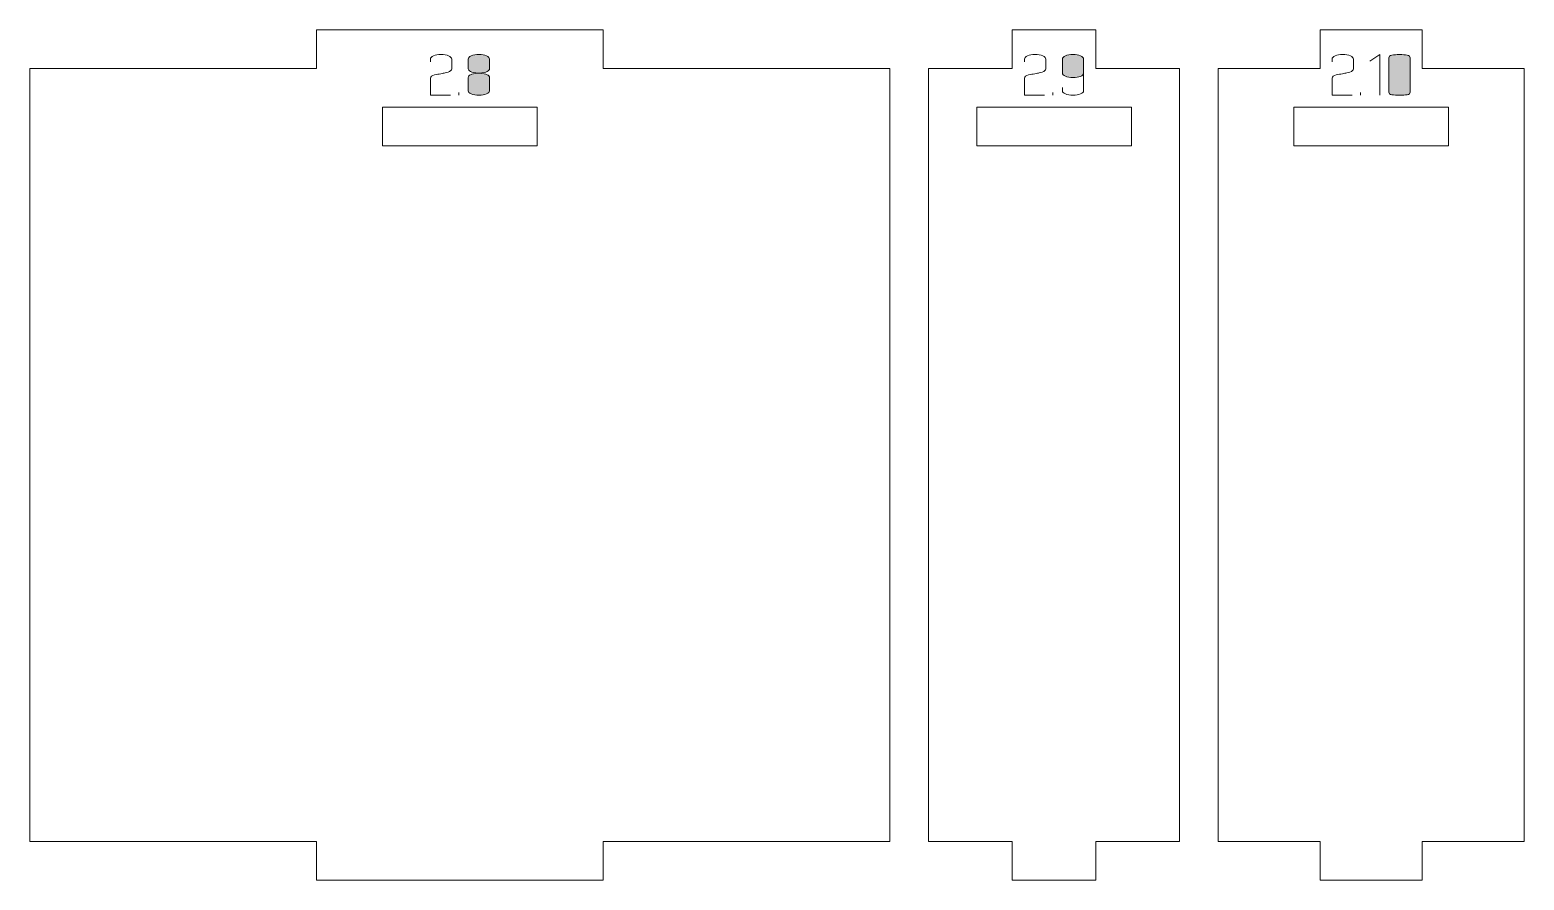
# Model space of a CAD drawing. Header units: centimetres. Extents: x -191 to 212, y -234 to 239.
# Drawn here: x -138.54 to -126.95, y -45.73 to -39.13 of the extents above; entities that cross this region are included whole.
import ezdxf

# ---------------------------------------------------------------- set-up
doc = ezdxf.new("R2010")
doc.units = ezdxf.units.CM
doc.header["$MEASUREMENT"] = 0
doc.layers.add('Capa 1', color=7, linetype='Continuous')

msp = doc.modelspace()

# ---------------------------------------------------------------- hatches: boundary and pattern name
at = {"layer": 'Capa 1', "true_color": 0x3e4095}
h = msp.add_hatch(color=175, dxfattribs=at)
edge = h.paths.add_edge_path()
edge.add_spline(control_points=[(-135.43688, -39.641), (-135.43688, -39.641), (-135.43688, -39.50846), (-135.43688, -39.50846), (-135.43596, -39.49654), (-135.42511, -39.48737), (-135.40432, -39.48095), (-135.39576, -39.48033), (-135.38758, -39.47934), (-135.37978, -39.47796), (-135.37199, -39.47659), (-135.36411, -39.47514), (-135.35616, -39.47361), (-135.34149, -39.47116), (-135.33025, -39.46917), (-135.32246, -39.46765), (-135.31466, -39.46612), (-135.30709, -39.46413), (-135.29975, -39.46168), (-135.2808, -39.45465), (-135.27132, -39.44563), (-135.27132, -39.43463), (-135.27132, -39.43463), (-135.27132, -39.35987), (-135.27132, -39.35987), (-135.27132, -39.35009), (-135.27919, -39.34176), (-135.29494, -39.33488), (-135.31068, -39.328), (-135.33033, -39.32456), (-135.35387, -39.32456), (-135.37741, -39.32456), (-135.39706, -39.328), (-135.4128, -39.33488), (-135.42855, -39.34176), (-135.43642, -39.35009), (-135.43642, -39.35987), (-135.43642, -39.35987), (-135.43642, -39.38234), (-135.43642, -39.38234), (-135.43642, -39.38234), (-135.43642, -39.35987), (-135.43642, -39.35987), (-135.43642, -39.35009), (-135.42855, -39.34176), (-135.4128, -39.33488), (-135.39706, -39.328), (-135.37741, -39.32456), (-135.35387, -39.32456), (-135.33033, -39.32456), (-135.31068, -39.328), (-135.29494, -39.33488), (-135.27919, -39.34176), (-135.27132, -39.35009), (-135.27132, -39.35987), (-135.27132, -39.35987), (-135.27132, -39.43463), (-135.27132, -39.43463), (-135.27132, -39.44563), (-135.2808, -39.45465), (-135.29975, -39.46168), (-135.30709, -39.46413), (-135.31466, -39.46612), (-135.32246, -39.46765), (-135.33025, -39.46917), (-135.34149, -39.47116), (-135.35616, -39.47361), (-135.36411, -39.47514), (-135.37199, -39.47659), (-135.37978, -39.47796), (-135.38758, -39.47934), (-135.39576, -39.48033), (-135.40432, -39.48095), (-135.42511, -39.48737), (-135.43596, -39.49654), (-135.43688, -39.50846), (-135.43688, -39.50846), (-135.43688, -39.641), (-135.43688, -39.641), (-135.43688, -39.641), (-135.28003, -39.641), (-135.28003, -39.641), (-135.28003, -39.641), (-135.43688, -39.641), (-135.43688, -39.641)], knot_values=[0, 0, 0, 0, 0.03571429, 0.03571429, 0.03571429, 0.07142857, 0.07142857, 0.07142857, 0.10714286, 0.10714286, 0.10714286, 0.14285714, 0.14285714, 0.14285714, 0.17857143, 0.17857143, 0.17857143, 0.21428571, 0.21428571, 0.21428571, 0.25, 0.25, 0.25, 0.28571429, 0.28571429, 0.28571429, 0.32142857, 0.32142857, 0.32142857, 0.35714286, 0.35714286, 0.35714286, 0.39285714, 0.39285714, 0.39285714, 0.42857143, 0.42857143, 0.42857143, 0.46428571, 0.46428571, 0.46428571, 0.5, 0.5, 0.5, 0.53571429, 0.53571429, 0.53571429, 0.57142857, 0.57142857, 0.57142857, 0.60714286, 0.60714286, 0.60714286, 0.64285714, 0.64285714, 0.64285714, 0.67857143, 0.67857143, 0.67857143, 0.71428571, 0.71428571, 0.71428571, 0.75, 0.75, 0.75, 0.78571429, 0.78571429, 0.78571429, 0.82142857, 0.82142857, 0.82142857, 0.85714286, 0.85714286, 0.85714286, 0.89285714, 0.89285714, 0.89285714, 0.92857143, 0.92857143, 0.92857143, 0.96428571, 0.96428571, 0.96428571, 1, 1, 1, 1], degree=3, periodic=1)
h = msp.add_hatch(color=175, dxfattribs=at)
edge = h.paths.add_edge_path()
edge.add_spline(control_points=[(-135.14291, -39.43417), (-135.14291, -39.44212), (-135.13725, -39.4493), (-135.12594, -39.45572), (-135.11463, -39.46214), (-135.09277, -39.46642), (-135.06036, -39.46856), (-135.02795, -39.46642), (-135.00609, -39.46214), (-134.99478, -39.45572), (-134.98347, -39.4493), (-134.97781, -39.44212), (-134.97781, -39.43417), (-134.97781, -39.43417), (-134.97781, -39.35987), (-134.97781, -39.35987), (-134.97781, -39.35009), (-134.98568, -39.34176), (-135.00143, -39.33488), (-135.01717, -39.328), (-135.03682, -39.32456), (-135.06036, -39.32456), (-135.0839, -39.32456), (-135.10355, -39.328), (-135.11929, -39.33488), (-135.13504, -39.34176), (-135.14291, -39.35009), (-135.14291, -39.35987), (-135.14291, -39.35987), (-135.14291, -39.43417), (-135.14291, -39.43417)], knot_values=[0, 0, 0, 0, 0.1, 0.1, 0.1, 0.2, 0.2, 0.2, 0.3, 0.3, 0.3, 0.4, 0.4, 0.4, 0.5, 0.5, 0.5, 0.6, 0.6, 0.6, 0.7, 0.7, 0.7, 0.8, 0.8, 0.8, 0.9, 0.9, 0.9, 1, 1, 1, 1], degree=3, periodic=1)
h = msp.add_hatch(color=175, dxfattribs=at)
edge = h.paths.add_edge_path()
edge.add_spline(control_points=[(-135.06036, -39.641), (-135.0839, -39.641), (-135.10355, -39.63756), (-135.11929, -39.63068), (-135.13504, -39.6238), (-135.14291, -39.61547), (-135.14291, -39.60569), (-135.14291, -39.60569), (-135.14291, -39.5025), (-135.14291, -39.5025), (-135.14291, -39.49424), (-135.13725, -39.48706), (-135.12594, -39.48095), (-135.11463, -39.47483), (-135.09277, -39.4707), (-135.06036, -39.46856), (-135.09277, -39.46642), (-135.11463, -39.46214), (-135.12594, -39.45572), (-135.13725, -39.4493), (-135.14291, -39.44212), (-135.14291, -39.43417), (-135.14291, -39.43417), (-135.14291, -39.35987), (-135.14291, -39.35987), (-135.14291, -39.35009), (-135.13504, -39.34176), (-135.11929, -39.33488), (-135.10355, -39.328), (-135.0839, -39.32456), (-135.06036, -39.32456), (-135.03682, -39.32456), (-135.01717, -39.328), (-135.00143, -39.33488), (-134.98568, -39.34176), (-134.97781, -39.35009), (-134.97781, -39.35987), (-134.97781, -39.35987), (-134.97781, -39.43417), (-134.97781, -39.43417), (-134.97781, -39.44212), (-134.98347, -39.4493), (-134.99478, -39.45572), (-135.00609, -39.46214), (-135.02795, -39.46642), (-135.06036, -39.46856), (-135.02795, -39.4707), (-135.00609, -39.47483), (-134.99478, -39.48095), (-134.98347, -39.48706), (-134.97781, -39.49424), (-134.97781, -39.5025), (-134.97781, -39.5025), (-134.97781, -39.60569), (-134.97781, -39.60569), (-134.97781, -39.61547), (-134.98568, -39.6238), (-135.00143, -39.63068), (-135.01717, -39.63756), (-135.03682, -39.641), (-135.06036, -39.641)], knot_values=[0, 0, 0, 0, 0.05, 0.05, 0.05, 0.1, 0.1, 0.1, 0.15, 0.15, 0.15, 0.2, 0.2, 0.2, 0.25, 0.25, 0.25, 0.3, 0.3, 0.3, 0.35, 0.35, 0.35, 0.4, 0.4, 0.4, 0.45, 0.45, 0.45, 0.5, 0.5, 0.5, 0.55, 0.55, 0.55, 0.6, 0.6, 0.6, 0.65, 0.65, 0.65, 0.7, 0.7, 0.7, 0.75, 0.75, 0.75, 0.8, 0.8, 0.8, 0.85, 0.85, 0.85, 0.9, 0.9, 0.9, 0.95, 0.95, 0.95, 1, 1, 1, 1], degree=3, periodic=1)
h = msp.add_hatch(color=175, dxfattribs=at)
edge = h.paths.add_edge_path()
edge.add_spline(control_points=[(-130.82783, -39.641), (-130.82783, -39.641), (-130.82783, -39.50846), (-130.82783, -39.50846), (-130.82691, -39.49654), (-130.81606, -39.48737), (-130.79527, -39.48095), (-130.78671, -39.48033), (-130.77853, -39.47934), (-130.77073, -39.47796), (-130.76294, -39.47659), (-130.75506, -39.47514), (-130.74711, -39.47361), (-130.73244, -39.47116), (-130.7212, -39.46917), (-130.71341, -39.46765), (-130.70561, -39.46612), (-130.69804, -39.46413), (-130.6907, -39.46168), (-130.67175, -39.45465), (-130.66227, -39.44563), (-130.66227, -39.43463), (-130.66227, -39.43463), (-130.66227, -39.35987), (-130.66227, -39.35987), (-130.66227, -39.35009), (-130.67014, -39.34176), (-130.68589, -39.33488), (-130.70163, -39.328), (-130.72128, -39.32456), (-130.74482, -39.32456), (-130.76836, -39.32456), (-130.78801, -39.328), (-130.80375, -39.33488), (-130.8195, -39.34176), (-130.82737, -39.35009), (-130.82737, -39.35987), (-130.82737, -39.35987), (-130.82737, -39.38234), (-130.82737, -39.38234), (-130.82737, -39.38234), (-130.82737, -39.35987), (-130.82737, -39.35987), (-130.82737, -39.35009), (-130.8195, -39.34176), (-130.80375, -39.33488), (-130.78801, -39.328), (-130.76836, -39.32456), (-130.74482, -39.32456), (-130.72128, -39.32456), (-130.70163, -39.328), (-130.68589, -39.33488), (-130.67014, -39.34176), (-130.66227, -39.35009), (-130.66227, -39.35987), (-130.66227, -39.35987), (-130.66227, -39.43463), (-130.66227, -39.43463), (-130.66227, -39.44563), (-130.67175, -39.45465), (-130.6907, -39.46168), (-130.69804, -39.46413), (-130.70561, -39.46612), (-130.71341, -39.46765), (-130.7212, -39.46917), (-130.73244, -39.47116), (-130.74711, -39.47361), (-130.75506, -39.47514), (-130.76294, -39.47659), (-130.77073, -39.47796), (-130.77853, -39.47934), (-130.78671, -39.48033), (-130.79527, -39.48095), (-130.81606, -39.48737), (-130.82691, -39.49654), (-130.82783, -39.50846), (-130.82783, -39.50846), (-130.82783, -39.641), (-130.82783, -39.641), (-130.82783, -39.641), (-130.67098, -39.641), (-130.67098, -39.641), (-130.67098, -39.641), (-130.82783, -39.641), (-130.82783, -39.641)], knot_values=[0, 0, 0, 0, 0.03571429, 0.03571429, 0.03571429, 0.07142857, 0.07142857, 0.07142857, 0.10714286, 0.10714286, 0.10714286, 0.14285714, 0.14285714, 0.14285714, 0.17857143, 0.17857143, 0.17857143, 0.21428571, 0.21428571, 0.21428571, 0.25, 0.25, 0.25, 0.28571429, 0.28571429, 0.28571429, 0.32142857, 0.32142857, 0.32142857, 0.35714286, 0.35714286, 0.35714286, 0.39285714, 0.39285714, 0.39285714, 0.42857143, 0.42857143, 0.42857143, 0.46428571, 0.46428571, 0.46428571, 0.5, 0.5, 0.5, 0.53571429, 0.53571429, 0.53571429, 0.57142857, 0.57142857, 0.57142857, 0.60714286, 0.60714286, 0.60714286, 0.64285714, 0.64285714, 0.64285714, 0.67857143, 0.67857143, 0.67857143, 0.71428571, 0.71428571, 0.71428571, 0.75, 0.75, 0.75, 0.78571429, 0.78571429, 0.78571429, 0.82142857, 0.82142857, 0.82142857, 0.85714286, 0.85714286, 0.85714286, 0.89285714, 0.89285714, 0.89285714, 0.92857143, 0.92857143, 0.92857143, 0.96428571, 0.96428571, 0.96428571, 1, 1, 1, 1], degree=3, periodic=1)
h = msp.add_hatch(color=175, dxfattribs=at)
edge = h.paths.add_edge_path()
edge.add_spline(control_points=[(-130.53386, -39.46719), (-130.53386, -39.47697), (-130.52599, -39.4853), (-130.51024, -39.49218), (-130.4945, -39.49906), (-130.47485, -39.5025), (-130.45131, -39.5025), (-130.42807, -39.50311), (-130.40851, -39.50028), (-130.39261, -39.49402), (-130.37671, -39.48775), (-130.36876, -39.4788), (-130.36876, -39.46719), (-130.36876, -39.46719), (-130.36876, -39.35987), (-130.36876, -39.35987), (-130.36876, -39.35009), (-130.37663, -39.34176), (-130.39238, -39.33488), (-130.40812, -39.328), (-130.42777, -39.32456), (-130.45131, -39.32456), (-130.47485, -39.32456), (-130.4945, -39.328), (-130.51024, -39.33488), (-130.52599, -39.34176), (-130.53386, -39.35009), (-130.53386, -39.35987), (-130.53386, -39.35987), (-130.53386, -39.46719), (-130.53386, -39.46719)], knot_values=[0, 0, 0, 0, 0.1, 0.1, 0.1, 0.2, 0.2, 0.2, 0.3, 0.3, 0.3, 0.4, 0.4, 0.4, 0.5, 0.5, 0.5, 0.6, 0.6, 0.6, 0.7, 0.7, 0.7, 0.8, 0.8, 0.8, 0.9, 0.9, 0.9, 1, 1, 1, 1], degree=3, periodic=1)
h = msp.add_hatch(color=175, dxfattribs=at)
edge = h.paths.add_edge_path()
edge.add_spline(control_points=[(-130.45131, -39.641), (-130.47485, -39.641), (-130.4945, -39.63756), (-130.51024, -39.63068), (-130.52599, -39.6238), (-130.53386, -39.61547), (-130.53386, -39.60569), (-130.53386, -39.60569), (-130.53386, -39.58046), (-130.53386, -39.58046), (-130.53386, -39.58046), (-130.53386, -39.60569), (-130.53386, -39.60569), (-130.53386, -39.61547), (-130.52599, -39.6238), (-130.51024, -39.63068), (-130.4945, -39.63756), (-130.47485, -39.641), (-130.45131, -39.641), (-130.42777, -39.641), (-130.40812, -39.63756), (-130.39238, -39.63068), (-130.37663, -39.6238), (-130.36876, -39.61547), (-130.36876, -39.60569), (-130.36876, -39.60569), (-130.36876, -39.46719), (-130.36876, -39.46719), (-130.36876, -39.4788), (-130.37671, -39.48775), (-130.39261, -39.49402), (-130.40851, -39.50028), (-130.42807, -39.50311), (-130.45131, -39.5025), (-130.47485, -39.5025), (-130.4945, -39.49906), (-130.51024, -39.49218), (-130.52599, -39.4853), (-130.53386, -39.47697), (-130.53386, -39.46719), (-130.53386, -39.46719), (-130.53386, -39.35987), (-130.53386, -39.35987), (-130.53386, -39.35009), (-130.52599, -39.34176), (-130.51024, -39.33488), (-130.4945, -39.328), (-130.47485, -39.32456), (-130.45131, -39.32456), (-130.42777, -39.32456), (-130.40812, -39.328), (-130.39238, -39.33488), (-130.37663, -39.34176), (-130.36876, -39.35009), (-130.36876, -39.35987), (-130.36876, -39.35987), (-130.36876, -39.46719), (-130.36876, -39.46719), (-130.36876, -39.46719), (-130.36876, -39.60569), (-130.36876, -39.60569), (-130.36876, -39.61547), (-130.37663, -39.6238), (-130.39238, -39.63068), (-130.40812, -39.63756), (-130.42777, -39.641), (-130.45131, -39.641)], knot_values=[0, 0, 0, 0, 0.04545455, 0.04545455, 0.04545455, 0.09090909, 0.09090909, 0.09090909, 0.13636364, 0.13636364, 0.13636364, 0.18181818, 0.18181818, 0.18181818, 0.22727273, 0.22727273, 0.22727273, 0.27272727, 0.27272727, 0.27272727, 0.31818182, 0.31818182, 0.31818182, 0.36363636, 0.36363636, 0.36363636, 0.40909091, 0.40909091, 0.40909091, 0.45454545, 0.45454545, 0.45454545, 0.5, 0.5, 0.5, 0.54545455, 0.54545455, 0.54545455, 0.59090909, 0.59090909, 0.59090909, 0.63636364, 0.63636364, 0.63636364, 0.68181818, 0.68181818, 0.68181818, 0.72727273, 0.72727273, 0.72727273, 0.77272727, 0.77272727, 0.77272727, 0.81818182, 0.81818182, 0.81818182, 0.86363636, 0.86363636, 0.86363636, 0.90909091, 0.90909091, 0.90909091, 0.95454545, 0.95454545, 0.95454545, 1, 1, 1, 1], degree=3, periodic=1)
h = msp.add_hatch(color=175, dxfattribs=at)
edge = h.paths.add_edge_path()
edge.add_spline(control_points=[(-128.44136, -39.641), (-128.44136, -39.641), (-128.44136, -39.50846), (-128.44136, -39.50846), (-128.44044, -39.49654), (-128.42959, -39.48737), (-128.4088, -39.48095), (-128.40024, -39.48033), (-128.39206, -39.47934), (-128.38426, -39.47796), (-128.37647, -39.47659), (-128.36859, -39.47514), (-128.36064, -39.47361), (-128.34597, -39.47116), (-128.33473, -39.46917), (-128.32694, -39.46765), (-128.31914, -39.46612), (-128.31157, -39.46413), (-128.30423, -39.46168), (-128.28528, -39.45465), (-128.2758, -39.44563), (-128.2758, -39.43463), (-128.2758, -39.43463), (-128.2758, -39.35987), (-128.2758, -39.35987), (-128.2758, -39.35009), (-128.28367, -39.34176), (-128.29942, -39.33488), (-128.31516, -39.328), (-128.33481, -39.32456), (-128.35835, -39.32456), (-128.38189, -39.32456), (-128.40154, -39.328), (-128.41728, -39.33488), (-128.43303, -39.34176), (-128.4409, -39.35009), (-128.4409, -39.35987), (-128.4409, -39.35987), (-128.4409, -39.38234), (-128.4409, -39.38234), (-128.4409, -39.38234), (-128.4409, -39.35987), (-128.4409, -39.35987), (-128.4409, -39.35009), (-128.43303, -39.34176), (-128.41728, -39.33488), (-128.40154, -39.328), (-128.38189, -39.32456), (-128.35835, -39.32456), (-128.33481, -39.32456), (-128.31516, -39.328), (-128.29942, -39.33488), (-128.28367, -39.34176), (-128.2758, -39.35009), (-128.2758, -39.35987), (-128.2758, -39.35987), (-128.2758, -39.43463), (-128.2758, -39.43463), (-128.2758, -39.44563), (-128.28528, -39.45465), (-128.30423, -39.46168), (-128.31157, -39.46413), (-128.31914, -39.46612), (-128.32694, -39.46765), (-128.33473, -39.46917), (-128.34597, -39.47116), (-128.36064, -39.47361), (-128.36859, -39.47514), (-128.37647, -39.47659), (-128.38426, -39.47796), (-128.39206, -39.47934), (-128.40024, -39.48033), (-128.4088, -39.48095), (-128.42959, -39.48737), (-128.44044, -39.49654), (-128.44136, -39.50846), (-128.44136, -39.50846), (-128.44136, -39.641), (-128.44136, -39.641), (-128.44136, -39.641), (-128.28451, -39.641), (-128.28451, -39.641), (-128.28451, -39.641), (-128.44136, -39.641), (-128.44136, -39.641)], knot_values=[0, 0, 0, 0, 0.03571429, 0.03571429, 0.03571429, 0.07142857, 0.07142857, 0.07142857, 0.10714286, 0.10714286, 0.10714286, 0.14285714, 0.14285714, 0.14285714, 0.17857143, 0.17857143, 0.17857143, 0.21428571, 0.21428571, 0.21428571, 0.25, 0.25, 0.25, 0.28571429, 0.28571429, 0.28571429, 0.32142857, 0.32142857, 0.32142857, 0.35714286, 0.35714286, 0.35714286, 0.39285714, 0.39285714, 0.39285714, 0.42857143, 0.42857143, 0.42857143, 0.46428571, 0.46428571, 0.46428571, 0.5, 0.5, 0.5, 0.53571429, 0.53571429, 0.53571429, 0.57142857, 0.57142857, 0.57142857, 0.60714286, 0.60714286, 0.60714286, 0.64285714, 0.64285714, 0.64285714, 0.67857143, 0.67857143, 0.67857143, 0.71428571, 0.71428571, 0.71428571, 0.75, 0.75, 0.75, 0.78571429, 0.78571429, 0.78571429, 0.82142857, 0.82142857, 0.82142857, 0.85714286, 0.85714286, 0.85714286, 0.89285714, 0.89285714, 0.89285714, 0.92857143, 0.92857143, 0.92857143, 0.96428571, 0.96428571, 0.96428571, 1, 1, 1, 1], degree=3, periodic=1)
h = msp.add_hatch(color=175, dxfattribs=at)
edge = h.paths.add_edge_path()
edge.add_spline(control_points=[(-128.07126, -39.3241), (-128.07126, -39.3241), (-128.14739, -39.37684), (-128.14739, -39.37684), (-128.14739, -39.37684), (-128.07126, -39.3241), (-128.07126, -39.3241), (-128.07126, -39.3241), (-128.07126, -39.641), (-128.07126, -39.641), (-128.07126, -39.641), (-128.07126, -39.3241), (-128.07126, -39.3241)], knot_values=[0, 0, 0, 0, 0.25, 0.25, 0.25, 0.5, 0.5, 0.5, 0.75, 0.75, 0.75, 1, 1, 1, 1], degree=3, periodic=1)
h = msp.add_hatch(color=175, dxfattribs=at)
edge = h.paths.add_edge_path()
edge.add_spline(control_points=[(-128.00063, -39.61715), (-128.00063, -39.62694), (-127.99276, -39.63336), (-127.97701, -39.63641), (-127.96127, -39.63947), (-127.94162, -39.641), (-127.91808, -39.641), (-127.89454, -39.641), (-127.87489, -39.63947), (-127.85915, -39.63641), (-127.8434, -39.63336), (-127.83553, -39.62694), (-127.83553, -39.61715), (-127.83553, -39.61715), (-127.83553, -39.34887), (-127.83553, -39.34887), (-127.83553, -39.33908), (-127.8434, -39.33258), (-127.85915, -39.32937), (-127.87489, -39.32616), (-127.89454, -39.32456), (-127.91808, -39.32456), (-127.94162, -39.32456), (-127.96127, -39.32616), (-127.97701, -39.32937), (-127.99276, -39.33258), (-128.00063, -39.33908), (-128.00063, -39.34887), (-128.00063, -39.34887), (-128.00063, -39.61715), (-128.00063, -39.61715)], knot_values=[0, 0, 0, 0, 0.1, 0.1, 0.1, 0.2, 0.2, 0.2, 0.3, 0.3, 0.3, 0.4, 0.4, 0.4, 0.5, 0.5, 0.5, 0.6, 0.6, 0.6, 0.7, 0.7, 0.7, 0.8, 0.8, 0.8, 0.9, 0.9, 0.9, 1, 1, 1, 1], degree=3, periodic=1)
h = msp.add_hatch(color=175, dxfattribs=at)
edge = h.paths.add_edge_path()
edge.add_spline(control_points=[(-127.83553, -39.61715), (-127.83553, -39.62694), (-127.8434, -39.63336), (-127.85915, -39.63641), (-127.87489, -39.63947), (-127.89454, -39.641), (-127.91808, -39.641), (-127.94162, -39.641), (-127.96127, -39.63947), (-127.97701, -39.63641), (-127.99276, -39.63336), (-128.00063, -39.62694), (-128.00063, -39.61715), (-128.00063, -39.61715), (-128.00063, -39.34887), (-128.00063, -39.34887), (-128.00063, -39.33908), (-127.99276, -39.33258), (-127.97701, -39.32937), (-127.96127, -39.32616), (-127.94162, -39.32456), (-127.91808, -39.32456), (-127.89454, -39.32456), (-127.87489, -39.32616), (-127.85915, -39.32937), (-127.8434, -39.33258), (-127.83553, -39.33908), (-127.83553, -39.34887), (-127.83553, -39.34887), (-127.83553, -39.61715), (-127.83553, -39.61715)], knot_values=[0, 0, 0, 0, 0.1, 0.1, 0.1, 0.2, 0.2, 0.2, 0.3, 0.3, 0.3, 0.4, 0.4, 0.4, 0.5, 0.5, 0.5, 0.6, 0.6, 0.6, 0.7, 0.7, 0.7, 0.8, 0.8, 0.8, 0.9, 0.9, 0.9, 1, 1, 1, 1], degree=3, periodic=1)
h = msp.add_hatch(color=175, dxfattribs=at)
edge = h.paths.add_edge_path()
edge.add_spline(control_points=[(-135.14291, -39.60569), (-135.14291, -39.61547), (-135.13504, -39.6238), (-135.11929, -39.63068), (-135.10355, -39.63756), (-135.0839, -39.641), (-135.06036, -39.641), (-135.03682, -39.641), (-135.01717, -39.63756), (-135.00143, -39.63068), (-134.98568, -39.6238), (-134.97781, -39.61547), (-134.97781, -39.60569), (-134.97781, -39.60569), (-134.97781, -39.5025), (-134.97781, -39.5025), (-134.97781, -39.49424), (-134.98347, -39.48706), (-134.99478, -39.48095), (-135.00609, -39.47483), (-135.02795, -39.4707), (-135.06036, -39.46856), (-135.09277, -39.4707), (-135.11463, -39.47483), (-135.12594, -39.48095), (-135.13725, -39.48706), (-135.14291, -39.49424), (-135.14291, -39.5025), (-135.14291, -39.5025), (-135.14291, -39.60569), (-135.14291, -39.60569)], knot_values=[0, 0, 0, 0, 0.1, 0.1, 0.1, 0.2, 0.2, 0.2, 0.3, 0.3, 0.3, 0.4, 0.4, 0.4, 0.5, 0.5, 0.5, 0.6, 0.6, 0.6, 0.7, 0.7, 0.7, 0.8, 0.8, 0.8, 0.9, 0.9, 0.9, 1, 1, 1, 1], degree=3, periodic=1)
h = msp.add_hatch(color=175, dxfattribs=at)
edge = h.paths.add_edge_path()
edge.add_spline(control_points=[(-135.21629, -39.641), (-135.21629, -39.641), (-135.21629, -39.61853), (-135.21629, -39.61853), (-135.21629, -39.61853), (-135.21629, -39.641), (-135.21629, -39.641)], knot_values=[0, 0, 0, 0, 0.5, 0.5, 0.5, 1, 1, 1, 1], degree=3, periodic=1)
h = msp.add_hatch(color=175, dxfattribs=at)
edge = h.paths.add_edge_path()
edge.add_spline(control_points=[(-130.60724, -39.641), (-130.60724, -39.641), (-130.60724, -39.61853), (-130.60724, -39.61853), (-130.60724, -39.61853), (-130.60724, -39.641), (-130.60724, -39.641)], knot_values=[0, 0, 0, 0, 0.5, 0.5, 0.5, 1, 1, 1, 1], degree=3, periodic=1)
h = msp.add_hatch(color=175, dxfattribs=at)
edge = h.paths.add_edge_path()
edge.add_spline(control_points=[(-128.22077, -39.641), (-128.22077, -39.641), (-128.22077, -39.61853), (-128.22077, -39.61853), (-128.22077, -39.61853), (-128.22077, -39.641), (-128.22077, -39.641)], knot_values=[0, 0, 0, 0, 0.5, 0.5, 0.5, 1, 1, 1, 1], degree=3, periodic=1)

# ---------------------------------------------------------------- linework, layer by layer
at = {"layer": 'Capa 1', "color": 240, "lineweight": 9}
for points, knots in [([(-138.54362, -39.433), (-138.54362, -39.433), (-138.54362, -45.43299), (-138.54362, -45.43299), (-138.54362, -45.43299), (-136.31944, -45.43299), (-136.31944, -45.43299), (-136.31944, -45.43299), (-136.31944, -45.733), (-136.31944, -45.733), (-136.31944, -45.733), (-134.09526, -45.733), (-134.09526, -45.733), (-134.09526, -45.733), (-134.09526, -45.43299), (-134.09526, -45.43299), (-134.09526, -45.43299), (-131.87108, -45.43299), (-131.87108, -45.43299), (-131.87108, -45.43299), (-131.87108, -39.433), (-131.87108, -39.433), (-131.87108, -39.433), (-134.09526, -39.433), (-134.09526, -39.433), (-134.09526, -39.433), (-134.09526, -39.133), (-134.09526, -39.133), (-134.09526, -39.133), (-136.31944, -39.133), (-136.31944, -39.133), (-136.31944, -39.133), (-136.31944, -39.433), (-136.31944, -39.433), (-136.31944, -39.433), (-138.54362, -39.433), (-138.54362, -39.433)], [0, 0, 0, 0, 0.08333333, 0.08333333, 0.08333333, 0.16666667, 0.16666667, 0.16666667, 0.25, 0.25, 0.25, 0.33333333, 0.33333333, 0.33333333, 0.41666667, 0.41666667, 0.41666667, 0.5, 0.5, 0.5, 0.58333333, 0.58333333, 0.58333333, 0.66666667, 0.66666667, 0.66666667, 0.75, 0.75, 0.75, 0.83333333, 0.83333333, 0.83333333, 0.91666667, 0.91666667, 0.91666667, 1, 1, 1, 1]), ([(-131.57108, -39.433), (-131.57108, -39.433), (-131.57108, -45.433), (-131.57108, -45.433), (-131.57108, -45.433), (-130.92255, -45.433), (-130.92255, -45.433), (-130.92255, -45.433), (-130.92255, -45.733), (-130.92255, -45.733), (-130.92255, -45.733), (-130.27403, -45.733), (-130.27403, -45.733), (-130.27403, -45.733), (-130.27403, -45.433), (-130.27403, -45.433), (-130.27403, -45.433), (-129.62551, -45.433), (-129.62551, -45.433), (-129.62551, -45.433), (-129.62551, -39.433), (-129.62551, -39.433), (-129.62551, -39.433), (-130.27403, -39.433), (-130.27403, -39.433), (-130.27403, -39.433), (-130.27403, -39.133), (-130.27403, -39.133), (-130.27403, -39.133), (-130.92255, -39.133), (-130.92255, -39.133), (-130.92255, -39.133), (-130.92255, -39.433), (-130.92255, -39.433), (-130.92255, -39.433), (-131.57108, -39.433), (-131.57108, -39.433)], [0, 0, 0, 0, 0.08333333, 0.08333333, 0.08333333, 0.16666667, 0.16666667, 0.16666667, 0.25, 0.25, 0.25, 0.33333333, 0.33333333, 0.33333333, 0.41666667, 0.41666667, 0.41666667, 0.5, 0.5, 0.5, 0.58333333, 0.58333333, 0.58333333, 0.66666667, 0.66666667, 0.66666667, 0.75, 0.75, 0.75, 0.83333333, 0.83333333, 0.83333333, 0.91666667, 0.91666667, 0.91666667, 1, 1, 1, 1]), ([(-129.32551, -39.433), (-129.32551, -39.433), (-129.32551, -45.433), (-129.32551, -45.433), (-129.32551, -45.433), (-128.53413, -45.433), (-128.53413, -45.433), (-128.53413, -45.433), (-128.53413, -45.733), (-128.53413, -45.733), (-128.53413, -45.733), (-127.74275, -45.733), (-127.74275, -45.733), (-127.74275, -45.733), (-127.74275, -45.433), (-127.74275, -45.433), (-127.74275, -45.433), (-126.95138, -45.433), (-126.95138, -45.433), (-126.95138, -45.433), (-126.95138, -39.433), (-126.95138, -39.433), (-126.95138, -39.433), (-127.74275, -39.433), (-127.74275, -39.433), (-127.74275, -39.433), (-127.74275, -39.133), (-127.74275, -39.133), (-127.74275, -39.133), (-128.53413, -39.133), (-128.53413, -39.133), (-128.53413, -39.133), (-128.53413, -39.433), (-128.53413, -39.433), (-128.53413, -39.433), (-129.32551, -39.433), (-129.32551, -39.433)], [0, 0, 0, 0, 0.08333333, 0.08333333, 0.08333333, 0.16666667, 0.16666667, 0.16666667, 0.25, 0.25, 0.25, 0.33333333, 0.33333333, 0.33333333, 0.41666667, 0.41666667, 0.41666667, 0.5, 0.5, 0.5, 0.58333333, 0.58333333, 0.58333333, 0.66666667, 0.66666667, 0.66666667, 0.75, 0.75, 0.75, 0.83333333, 0.83333333, 0.83333333, 0.91666667, 0.91666667, 0.91666667, 1, 1, 1, 1]), ([(-135.80735, -40.03348), (-135.80735, -40.03348), (-134.60735, -40.03348), (-134.60735, -40.03348), (-134.60735, -40.03348), (-134.60735, -39.73348), (-134.60735, -39.73348), (-134.60735, -39.73348), (-135.80735, -39.73348), (-135.80735, -39.73348), (-135.80735, -39.73348), (-135.80735, -40.03348), (-135.80735, -40.03348)], [0, 0, 0, 0, 0.25, 0.25, 0.25, 0.5, 0.5, 0.5, 0.75, 0.75, 0.75, 1, 1, 1, 1]), ([(-131.1983, -40.03348), (-131.1983, -40.03348), (-129.9983, -40.03348), (-129.9983, -40.03348), (-129.9983, -40.03348), (-129.9983, -39.73348), (-129.9983, -39.73348), (-129.9983, -39.73348), (-131.1983, -39.73348), (-131.1983, -39.73348), (-131.1983, -39.73348), (-131.1983, -40.03348), (-131.1983, -40.03348)], [0, 0, 0, 0, 0.25, 0.25, 0.25, 0.5, 0.5, 0.5, 0.75, 0.75, 0.75, 1, 1, 1, 1]), ([(-128.73845, -40.03348), (-128.73845, -40.03348), (-127.53845, -40.03348), (-127.53845, -40.03348), (-127.53845, -40.03348), (-127.53845, -39.73348), (-127.53845, -39.73348), (-127.53845, -39.73348), (-128.73845, -39.73348), (-128.73845, -39.73348), (-128.73845, -39.73348), (-128.73845, -40.03348), (-128.73845, -40.03348)], [0, 0, 0, 0, 0.25, 0.25, 0.25, 0.5, 0.5, 0.5, 0.75, 0.75, 0.75, 1, 1, 1, 1])]:
    msp.add_open_spline(points, degree=3, knots=knots, dxfattribs=at)
at = {"layer": 'Capa 1', "color": 114, "lineweight": 9}
for points, knots in [([(-135.43688, -39.641), (-135.43688, -39.641), (-135.43688, -39.50846), (-135.43688, -39.50846), (-135.43596, -39.49654), (-135.42511, -39.48737), (-135.40432, -39.48095), (-135.39576, -39.48033), (-135.38758, -39.47934), (-135.37978, -39.47796), (-135.37199, -39.47659), (-135.36411, -39.47514), (-135.35616, -39.47361), (-135.34149, -39.47116), (-135.33025, -39.46917), (-135.32246, -39.46765), (-135.31466, -39.46612), (-135.30709, -39.46413), (-135.29975, -39.46168), (-135.2808, -39.45465), (-135.27132, -39.44563), (-135.27132, -39.43463), (-135.27132, -39.43463), (-135.27132, -39.35987), (-135.27132, -39.35987), (-135.27132, -39.35009), (-135.27919, -39.34176), (-135.29494, -39.33488), (-135.31068, -39.328), (-135.33033, -39.32456), (-135.35387, -39.32456), (-135.37741, -39.32456), (-135.39706, -39.328), (-135.4128, -39.33488), (-135.42855, -39.34176), (-135.43642, -39.35009), (-135.43642, -39.35987), (-135.43642, -39.35987), (-135.43642, -39.38234), (-135.43642, -39.38234), (-135.43642, -39.38234), (-135.43642, -39.35987), (-135.43642, -39.35987), (-135.43642, -39.35009), (-135.42855, -39.34176), (-135.4128, -39.33488), (-135.39706, -39.328), (-135.37741, -39.32456), (-135.35387, -39.32456), (-135.33033, -39.32456), (-135.31068, -39.328), (-135.29494, -39.33488), (-135.27919, -39.34176), (-135.27132, -39.35009), (-135.27132, -39.35987), (-135.27132, -39.35987), (-135.27132, -39.43463), (-135.27132, -39.43463), (-135.27132, -39.44563), (-135.2808, -39.45465), (-135.29975, -39.46168), (-135.30709, -39.46413), (-135.31466, -39.46612), (-135.32246, -39.46765), (-135.33025, -39.46917), (-135.34149, -39.47116), (-135.35616, -39.47361), (-135.36411, -39.47514), (-135.37199, -39.47659), (-135.37978, -39.47796), (-135.38758, -39.47934), (-135.39576, -39.48033), (-135.40432, -39.48095), (-135.42511, -39.48737), (-135.43596, -39.49654), (-135.43688, -39.50846), (-135.43688, -39.50846), (-135.43688, -39.641), (-135.43688, -39.641), (-135.43688, -39.641), (-135.28003, -39.641), (-135.28003, -39.641), (-135.28003, -39.641), (-135.43688, -39.641), (-135.43688, -39.641)], [0, 0, 0, 0, 0.03571429, 0.03571429, 0.03571429, 0.07142857, 0.07142857, 0.07142857, 0.10714286, 0.10714286, 0.10714286, 0.14285714, 0.14285714, 0.14285714, 0.17857143, 0.17857143, 0.17857143, 0.21428571, 0.21428571, 0.21428571, 0.25, 0.25, 0.25, 0.28571429, 0.28571429, 0.28571429, 0.32142857, 0.32142857, 0.32142857, 0.35714286, 0.35714286, 0.35714286, 0.39285714, 0.39285714, 0.39285714, 0.42857143, 0.42857143, 0.42857143, 0.46428571, 0.46428571, 0.46428571, 0.5, 0.5, 0.5, 0.53571429, 0.53571429, 0.53571429, 0.57142857, 0.57142857, 0.57142857, 0.60714286, 0.60714286, 0.60714286, 0.64285714, 0.64285714, 0.64285714, 0.67857143, 0.67857143, 0.67857143, 0.71428571, 0.71428571, 0.71428571, 0.75, 0.75, 0.75, 0.78571429, 0.78571429, 0.78571429, 0.82142857, 0.82142857, 0.82142857, 0.85714286, 0.85714286, 0.85714286, 0.89285714, 0.89285714, 0.89285714, 0.92857143, 0.92857143, 0.92857143, 0.96428571, 0.96428571, 0.96428571, 1, 1, 1, 1]), ([(-135.14291, -39.43417), (-135.14291, -39.44212), (-135.13725, -39.4493), (-135.12594, -39.45572), (-135.11463, -39.46214), (-135.09277, -39.46642), (-135.06036, -39.46856), (-135.02795, -39.46642), (-135.00609, -39.46214), (-134.99478, -39.45572), (-134.98347, -39.4493), (-134.97781, -39.44212), (-134.97781, -39.43417), (-134.97781, -39.43417), (-134.97781, -39.35987), (-134.97781, -39.35987), (-134.97781, -39.35009), (-134.98568, -39.34176), (-135.00143, -39.33488), (-135.01717, -39.328), (-135.03682, -39.32456), (-135.06036, -39.32456), (-135.0839, -39.32456), (-135.10355, -39.328), (-135.11929, -39.33488), (-135.13504, -39.34176), (-135.14291, -39.35009), (-135.14291, -39.35987), (-135.14291, -39.35987), (-135.14291, -39.43417), (-135.14291, -39.43417)], [0, 0, 0, 0, 0.1, 0.1, 0.1, 0.2, 0.2, 0.2, 0.3, 0.3, 0.3, 0.4, 0.4, 0.4, 0.5, 0.5, 0.5, 0.6, 0.6, 0.6, 0.7, 0.7, 0.7, 0.8, 0.8, 0.8, 0.9, 0.9, 0.9, 1, 1, 1, 1]), ([(-135.06036, -39.641), (-135.0839, -39.641), (-135.10355, -39.63756), (-135.11929, -39.63068), (-135.13504, -39.6238), (-135.14291, -39.61547), (-135.14291, -39.60569), (-135.14291, -39.60569), (-135.14291, -39.5025), (-135.14291, -39.5025), (-135.14291, -39.49424), (-135.13725, -39.48706), (-135.12594, -39.48095), (-135.11463, -39.47483), (-135.09277, -39.4707), (-135.06036, -39.46856), (-135.09277, -39.46642), (-135.11463, -39.46214), (-135.12594, -39.45572), (-135.13725, -39.4493), (-135.14291, -39.44212), (-135.14291, -39.43417), (-135.14291, -39.43417), (-135.14291, -39.35987), (-135.14291, -39.35987), (-135.14291, -39.35009), (-135.13504, -39.34176), (-135.11929, -39.33488), (-135.10355, -39.328), (-135.0839, -39.32456), (-135.06036, -39.32456), (-135.03682, -39.32456), (-135.01717, -39.328), (-135.00143, -39.33488), (-134.98568, -39.34176), (-134.97781, -39.35009), (-134.97781, -39.35987), (-134.97781, -39.35987), (-134.97781, -39.43417), (-134.97781, -39.43417), (-134.97781, -39.44212), (-134.98347, -39.4493), (-134.99478, -39.45572), (-135.00609, -39.46214), (-135.02795, -39.46642), (-135.06036, -39.46856), (-135.02795, -39.4707), (-135.00609, -39.47483), (-134.99478, -39.48095), (-134.98347, -39.48706), (-134.97781, -39.49424), (-134.97781, -39.5025), (-134.97781, -39.5025), (-134.97781, -39.60569), (-134.97781, -39.60569), (-134.97781, -39.61547), (-134.98568, -39.6238), (-135.00143, -39.63068), (-135.01717, -39.63756), (-135.03682, -39.641), (-135.06036, -39.641)], [0, 0, 0, 0, 0.05, 0.05, 0.05, 0.1, 0.1, 0.1, 0.15, 0.15, 0.15, 0.2, 0.2, 0.2, 0.25, 0.25, 0.25, 0.3, 0.3, 0.3, 0.35, 0.35, 0.35, 0.4, 0.4, 0.4, 0.45, 0.45, 0.45, 0.5, 0.5, 0.5, 0.55, 0.55, 0.55, 0.6, 0.6, 0.6, 0.65, 0.65, 0.65, 0.7, 0.7, 0.7, 0.75, 0.75, 0.75, 0.8, 0.8, 0.8, 0.85, 0.85, 0.85, 0.9, 0.9, 0.9, 0.95, 0.95, 0.95, 1, 1, 1, 1]), ([(-130.82783, -39.641), (-130.82783, -39.641), (-130.82783, -39.50846), (-130.82783, -39.50846), (-130.82691, -39.49654), (-130.81606, -39.48737), (-130.79527, -39.48095), (-130.78671, -39.48033), (-130.77853, -39.47934), (-130.77073, -39.47796), (-130.76294, -39.47659), (-130.75506, -39.47514), (-130.74711, -39.47361), (-130.73244, -39.47116), (-130.7212, -39.46917), (-130.71341, -39.46765), (-130.70561, -39.46612), (-130.69804, -39.46413), (-130.6907, -39.46168), (-130.67175, -39.45465), (-130.66227, -39.44563), (-130.66227, -39.43463), (-130.66227, -39.43463), (-130.66227, -39.35987), (-130.66227, -39.35987), (-130.66227, -39.35009), (-130.67014, -39.34176), (-130.68589, -39.33488), (-130.70163, -39.328), (-130.72128, -39.32456), (-130.74482, -39.32456), (-130.76836, -39.32456), (-130.78801, -39.328), (-130.80375, -39.33488), (-130.8195, -39.34176), (-130.82737, -39.35009), (-130.82737, -39.35987), (-130.82737, -39.35987), (-130.82737, -39.38234), (-130.82737, -39.38234), (-130.82737, -39.38234), (-130.82737, -39.35987), (-130.82737, -39.35987), (-130.82737, -39.35009), (-130.8195, -39.34176), (-130.80375, -39.33488), (-130.78801, -39.328), (-130.76836, -39.32456), (-130.74482, -39.32456), (-130.72128, -39.32456), (-130.70163, -39.328), (-130.68589, -39.33488), (-130.67014, -39.34176), (-130.66227, -39.35009), (-130.66227, -39.35987), (-130.66227, -39.35987), (-130.66227, -39.43463), (-130.66227, -39.43463), (-130.66227, -39.44563), (-130.67175, -39.45465), (-130.6907, -39.46168), (-130.69804, -39.46413), (-130.70561, -39.46612), (-130.71341, -39.46765), (-130.7212, -39.46917), (-130.73244, -39.47116), (-130.74711, -39.47361), (-130.75506, -39.47514), (-130.76294, -39.47659), (-130.77073, -39.47796), (-130.77853, -39.47934), (-130.78671, -39.48033), (-130.79527, -39.48095), (-130.81606, -39.48737), (-130.82691, -39.49654), (-130.82783, -39.50846), (-130.82783, -39.50846), (-130.82783, -39.641), (-130.82783, -39.641), (-130.82783, -39.641), (-130.67098, -39.641), (-130.67098, -39.641), (-130.67098, -39.641), (-130.82783, -39.641), (-130.82783, -39.641)], [0, 0, 0, 0, 0.03571429, 0.03571429, 0.03571429, 0.07142857, 0.07142857, 0.07142857, 0.10714286, 0.10714286, 0.10714286, 0.14285714, 0.14285714, 0.14285714, 0.17857143, 0.17857143, 0.17857143, 0.21428571, 0.21428571, 0.21428571, 0.25, 0.25, 0.25, 0.28571429, 0.28571429, 0.28571429, 0.32142857, 0.32142857, 0.32142857, 0.35714286, 0.35714286, 0.35714286, 0.39285714, 0.39285714, 0.39285714, 0.42857143, 0.42857143, 0.42857143, 0.46428571, 0.46428571, 0.46428571, 0.5, 0.5, 0.5, 0.53571429, 0.53571429, 0.53571429, 0.57142857, 0.57142857, 0.57142857, 0.60714286, 0.60714286, 0.60714286, 0.64285714, 0.64285714, 0.64285714, 0.67857143, 0.67857143, 0.67857143, 0.71428571, 0.71428571, 0.71428571, 0.75, 0.75, 0.75, 0.78571429, 0.78571429, 0.78571429, 0.82142857, 0.82142857, 0.82142857, 0.85714286, 0.85714286, 0.85714286, 0.89285714, 0.89285714, 0.89285714, 0.92857143, 0.92857143, 0.92857143, 0.96428571, 0.96428571, 0.96428571, 1, 1, 1, 1]), ([(-130.53386, -39.46719), (-130.53386, -39.47697), (-130.52599, -39.4853), (-130.51024, -39.49218), (-130.4945, -39.49906), (-130.47485, -39.5025), (-130.45131, -39.5025), (-130.42807, -39.50311), (-130.40851, -39.50028), (-130.39261, -39.49402), (-130.37671, -39.48775), (-130.36876, -39.4788), (-130.36876, -39.46719), (-130.36876, -39.46719), (-130.36876, -39.35987), (-130.36876, -39.35987), (-130.36876, -39.35009), (-130.37663, -39.34176), (-130.39238, -39.33488), (-130.40812, -39.328), (-130.42777, -39.32456), (-130.45131, -39.32456), (-130.47485, -39.32456), (-130.4945, -39.328), (-130.51024, -39.33488), (-130.52599, -39.34176), (-130.53386, -39.35009), (-130.53386, -39.35987), (-130.53386, -39.35987), (-130.53386, -39.46719), (-130.53386, -39.46719)], [0, 0, 0, 0, 0.1, 0.1, 0.1, 0.2, 0.2, 0.2, 0.3, 0.3, 0.3, 0.4, 0.4, 0.4, 0.5, 0.5, 0.5, 0.6, 0.6, 0.6, 0.7, 0.7, 0.7, 0.8, 0.8, 0.8, 0.9, 0.9, 0.9, 1, 1, 1, 1]), ([(-130.45131, -39.641), (-130.47485, -39.641), (-130.4945, -39.63756), (-130.51024, -39.63068), (-130.52599, -39.6238), (-130.53386, -39.61547), (-130.53386, -39.60569), (-130.53386, -39.60569), (-130.53386, -39.58046), (-130.53386, -39.58046), (-130.53386, -39.58046), (-130.53386, -39.60569), (-130.53386, -39.60569), (-130.53386, -39.61547), (-130.52599, -39.6238), (-130.51024, -39.63068), (-130.4945, -39.63756), (-130.47485, -39.641), (-130.45131, -39.641), (-130.42777, -39.641), (-130.40812, -39.63756), (-130.39238, -39.63068), (-130.37663, -39.6238), (-130.36876, -39.61547), (-130.36876, -39.60569), (-130.36876, -39.60569), (-130.36876, -39.46719), (-130.36876, -39.46719), (-130.36876, -39.4788), (-130.37671, -39.48775), (-130.39261, -39.49402), (-130.40851, -39.50028), (-130.42807, -39.50311), (-130.45131, -39.5025), (-130.47485, -39.5025), (-130.4945, -39.49906), (-130.51024, -39.49218), (-130.52599, -39.4853), (-130.53386, -39.47697), (-130.53386, -39.46719), (-130.53386, -39.46719), (-130.53386, -39.35987), (-130.53386, -39.35987), (-130.53386, -39.35009), (-130.52599, -39.34176), (-130.51024, -39.33488), (-130.4945, -39.328), (-130.47485, -39.32456), (-130.45131, -39.32456), (-130.42777, -39.32456), (-130.40812, -39.328), (-130.39238, -39.33488), (-130.37663, -39.34176), (-130.36876, -39.35009), (-130.36876, -39.35987), (-130.36876, -39.35987), (-130.36876, -39.46719), (-130.36876, -39.46719), (-130.36876, -39.46719), (-130.36876, -39.60569), (-130.36876, -39.60569), (-130.36876, -39.61547), (-130.37663, -39.6238), (-130.39238, -39.63068), (-130.40812, -39.63756), (-130.42777, -39.641), (-130.45131, -39.641)], [0, 0, 0, 0, 0.04545455, 0.04545455, 0.04545455, 0.09090909, 0.09090909, 0.09090909, 0.13636364, 0.13636364, 0.13636364, 0.18181818, 0.18181818, 0.18181818, 0.22727273, 0.22727273, 0.22727273, 0.27272727, 0.27272727, 0.27272727, 0.31818182, 0.31818182, 0.31818182, 0.36363636, 0.36363636, 0.36363636, 0.40909091, 0.40909091, 0.40909091, 0.45454545, 0.45454545, 0.45454545, 0.5, 0.5, 0.5, 0.54545455, 0.54545455, 0.54545455, 0.59090909, 0.59090909, 0.59090909, 0.63636364, 0.63636364, 0.63636364, 0.68181818, 0.68181818, 0.68181818, 0.72727273, 0.72727273, 0.72727273, 0.77272727, 0.77272727, 0.77272727, 0.81818182, 0.81818182, 0.81818182, 0.86363636, 0.86363636, 0.86363636, 0.90909091, 0.90909091, 0.90909091, 0.95454545, 0.95454545, 0.95454545, 1, 1, 1, 1]), ([(-128.44136, -39.641), (-128.44136, -39.641), (-128.44136, -39.50846), (-128.44136, -39.50846), (-128.44044, -39.49654), (-128.42959, -39.48737), (-128.4088, -39.48095), (-128.40024, -39.48033), (-128.39206, -39.47934), (-128.38426, -39.47796), (-128.37647, -39.47659), (-128.36859, -39.47514), (-128.36064, -39.47361), (-128.34597, -39.47116), (-128.33473, -39.46917), (-128.32694, -39.46765), (-128.31914, -39.46612), (-128.31157, -39.46413), (-128.30423, -39.46168), (-128.28528, -39.45465), (-128.2758, -39.44563), (-128.2758, -39.43463), (-128.2758, -39.43463), (-128.2758, -39.35987), (-128.2758, -39.35987), (-128.2758, -39.35009), (-128.28367, -39.34176), (-128.29942, -39.33488), (-128.31516, -39.328), (-128.33481, -39.32456), (-128.35835, -39.32456), (-128.38189, -39.32456), (-128.40154, -39.328), (-128.41728, -39.33488), (-128.43303, -39.34176), (-128.4409, -39.35009), (-128.4409, -39.35987), (-128.4409, -39.35987), (-128.4409, -39.38234), (-128.4409, -39.38234), (-128.4409, -39.38234), (-128.4409, -39.35987), (-128.4409, -39.35987), (-128.4409, -39.35009), (-128.43303, -39.34176), (-128.41728, -39.33488), (-128.40154, -39.328), (-128.38189, -39.32456), (-128.35835, -39.32456), (-128.33481, -39.32456), (-128.31516, -39.328), (-128.29942, -39.33488), (-128.28367, -39.34176), (-128.2758, -39.35009), (-128.2758, -39.35987), (-128.2758, -39.35987), (-128.2758, -39.43463), (-128.2758, -39.43463), (-128.2758, -39.44563), (-128.28528, -39.45465), (-128.30423, -39.46168), (-128.31157, -39.46413), (-128.31914, -39.46612), (-128.32694, -39.46765), (-128.33473, -39.46917), (-128.34597, -39.47116), (-128.36064, -39.47361), (-128.36859, -39.47514), (-128.37647, -39.47659), (-128.38426, -39.47796), (-128.39206, -39.47934), (-128.40024, -39.48033), (-128.4088, -39.48095), (-128.42959, -39.48737), (-128.44044, -39.49654), (-128.44136, -39.50846), (-128.44136, -39.50846), (-128.44136, -39.641), (-128.44136, -39.641), (-128.44136, -39.641), (-128.28451, -39.641), (-128.28451, -39.641), (-128.28451, -39.641), (-128.44136, -39.641), (-128.44136, -39.641)], [0, 0, 0, 0, 0.03571429, 0.03571429, 0.03571429, 0.07142857, 0.07142857, 0.07142857, 0.10714286, 0.10714286, 0.10714286, 0.14285714, 0.14285714, 0.14285714, 0.17857143, 0.17857143, 0.17857143, 0.21428571, 0.21428571, 0.21428571, 0.25, 0.25, 0.25, 0.28571429, 0.28571429, 0.28571429, 0.32142857, 0.32142857, 0.32142857, 0.35714286, 0.35714286, 0.35714286, 0.39285714, 0.39285714, 0.39285714, 0.42857143, 0.42857143, 0.42857143, 0.46428571, 0.46428571, 0.46428571, 0.5, 0.5, 0.5, 0.53571429, 0.53571429, 0.53571429, 0.57142857, 0.57142857, 0.57142857, 0.60714286, 0.60714286, 0.60714286, 0.64285714, 0.64285714, 0.64285714, 0.67857143, 0.67857143, 0.67857143, 0.71428571, 0.71428571, 0.71428571, 0.75, 0.75, 0.75, 0.78571429, 0.78571429, 0.78571429, 0.82142857, 0.82142857, 0.82142857, 0.85714286, 0.85714286, 0.85714286, 0.89285714, 0.89285714, 0.89285714, 0.92857143, 0.92857143, 0.92857143, 0.96428571, 0.96428571, 0.96428571, 1, 1, 1, 1]), ([(-128.07126, -39.3241), (-128.07126, -39.3241), (-128.14739, -39.37684), (-128.14739, -39.37684), (-128.14739, -39.37684), (-128.07126, -39.3241), (-128.07126, -39.3241), (-128.07126, -39.3241), (-128.07126, -39.641), (-128.07126, -39.641), (-128.07126, -39.641), (-128.07126, -39.3241), (-128.07126, -39.3241)], [0, 0, 0, 0, 0.25, 0.25, 0.25, 0.5, 0.5, 0.5, 0.75, 0.75, 0.75, 1, 1, 1, 1]), ([(-128.00063, -39.61715), (-128.00063, -39.62694), (-127.99276, -39.63336), (-127.97701, -39.63641), (-127.96127, -39.63947), (-127.94162, -39.641), (-127.91808, -39.641), (-127.89454, -39.641), (-127.87489, -39.63947), (-127.85915, -39.63641), (-127.8434, -39.63336), (-127.83553, -39.62694), (-127.83553, -39.61715), (-127.83553, -39.61715), (-127.83553, -39.34887), (-127.83553, -39.34887), (-127.83553, -39.33908), (-127.8434, -39.33258), (-127.85915, -39.32937), (-127.87489, -39.32616), (-127.89454, -39.32456), (-127.91808, -39.32456), (-127.94162, -39.32456), (-127.96127, -39.32616), (-127.97701, -39.32937), (-127.99276, -39.33258), (-128.00063, -39.33908), (-128.00063, -39.34887), (-128.00063, -39.34887), (-128.00063, -39.61715), (-128.00063, -39.61715)], [0, 0, 0, 0, 0.1, 0.1, 0.1, 0.2, 0.2, 0.2, 0.3, 0.3, 0.3, 0.4, 0.4, 0.4, 0.5, 0.5, 0.5, 0.6, 0.6, 0.6, 0.7, 0.7, 0.7, 0.8, 0.8, 0.8, 0.9, 0.9, 0.9, 1, 1, 1, 1]), ([(-127.83553, -39.61715), (-127.83553, -39.62694), (-127.8434, -39.63336), (-127.85915, -39.63641), (-127.87489, -39.63947), (-127.89454, -39.641), (-127.91808, -39.641), (-127.94162, -39.641), (-127.96127, -39.63947), (-127.97701, -39.63641), (-127.99276, -39.63336), (-128.00063, -39.62694), (-128.00063, -39.61715), (-128.00063, -39.61715), (-128.00063, -39.34887), (-128.00063, -39.34887), (-128.00063, -39.33908), (-127.99276, -39.33258), (-127.97701, -39.32937), (-127.96127, -39.32616), (-127.94162, -39.32456), (-127.91808, -39.32456), (-127.89454, -39.32456), (-127.87489, -39.32616), (-127.85915, -39.32937), (-127.8434, -39.33258), (-127.83553, -39.33908), (-127.83553, -39.34887), (-127.83553, -39.34887), (-127.83553, -39.61715), (-127.83553, -39.61715)], [0, 0, 0, 0, 0.1, 0.1, 0.1, 0.2, 0.2, 0.2, 0.3, 0.3, 0.3, 0.4, 0.4, 0.4, 0.5, 0.5, 0.5, 0.6, 0.6, 0.6, 0.7, 0.7, 0.7, 0.8, 0.8, 0.8, 0.9, 0.9, 0.9, 1, 1, 1, 1]), ([(-135.14291, -39.60569), (-135.14291, -39.61547), (-135.13504, -39.6238), (-135.11929, -39.63068), (-135.10355, -39.63756), (-135.0839, -39.641), (-135.06036, -39.641), (-135.03682, -39.641), (-135.01717, -39.63756), (-135.00143, -39.63068), (-134.98568, -39.6238), (-134.97781, -39.61547), (-134.97781, -39.60569), (-134.97781, -39.60569), (-134.97781, -39.5025), (-134.97781, -39.5025), (-134.97781, -39.49424), (-134.98347, -39.48706), (-134.99478, -39.48095), (-135.00609, -39.47483), (-135.02795, -39.4707), (-135.06036, -39.46856), (-135.09277, -39.4707), (-135.11463, -39.47483), (-135.12594, -39.48095), (-135.13725, -39.48706), (-135.14291, -39.49424), (-135.14291, -39.5025), (-135.14291, -39.5025), (-135.14291, -39.60569), (-135.14291, -39.60569)], [0, 0, 0, 0, 0.1, 0.1, 0.1, 0.2, 0.2, 0.2, 0.3, 0.3, 0.3, 0.4, 0.4, 0.4, 0.5, 0.5, 0.5, 0.6, 0.6, 0.6, 0.7, 0.7, 0.7, 0.8, 0.8, 0.8, 0.9, 0.9, 0.9, 1, 1, 1, 1]), ([(-135.21629, -39.641), (-135.21629, -39.641), (-135.21629, -39.61853), (-135.21629, -39.61853), (-135.21629, -39.61853), (-135.21629, -39.641), (-135.21629, -39.641)], [0, 0, 0, 0, 0.5, 0.5, 0.5, 1, 1, 1, 1]), ([(-130.60724, -39.641), (-130.60724, -39.641), (-130.60724, -39.61853), (-130.60724, -39.61853), (-130.60724, -39.61853), (-130.60724, -39.641), (-130.60724, -39.641)], [0, 0, 0, 0, 0.5, 0.5, 0.5, 1, 1, 1, 1]), ([(-128.22077, -39.641), (-128.22077, -39.641), (-128.22077, -39.61853), (-128.22077, -39.61853), (-128.22077, -39.61853), (-128.22077, -39.641), (-128.22077, -39.641)], [0, 0, 0, 0, 0.5, 0.5, 0.5, 1, 1, 1, 1])]:
    msp.add_open_spline(points, degree=3, knots=knots, dxfattribs=at)

doc.saveas('drawing.dxf')
